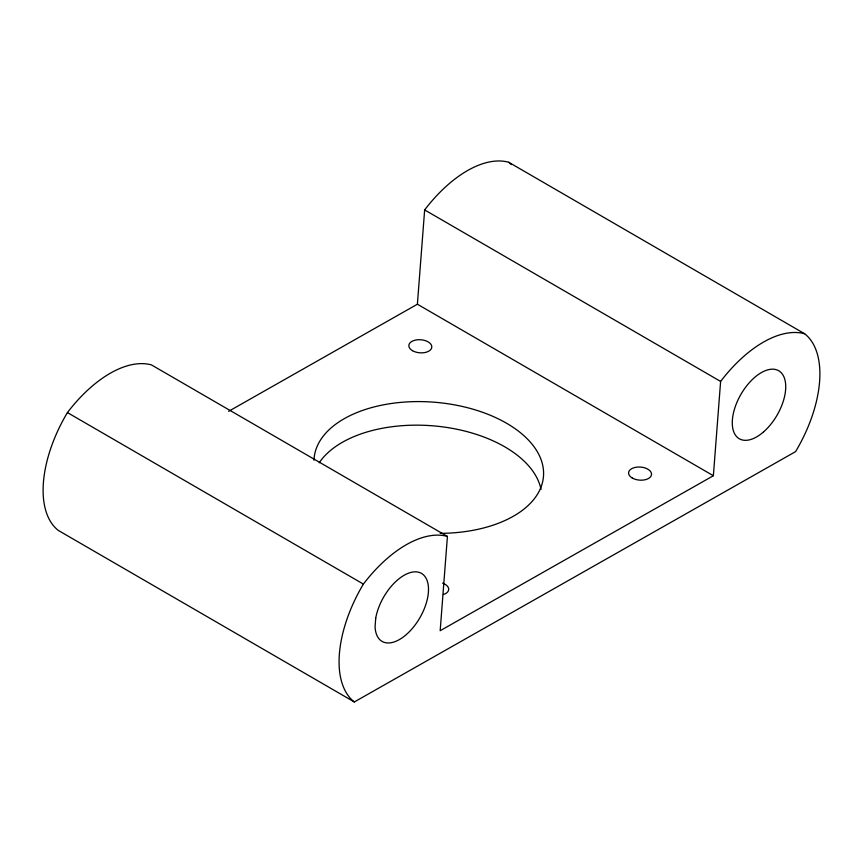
<?xml version="1.0" encoding="UTF-8"?>
<svg xmlns="http://www.w3.org/2000/svg" width="863" height="863" viewBox="0 0 863 863"><rect width="100%" height="100%" fill="white"/><g stroke="black" fill="none" stroke-linecap="round" stroke-linejoin="round"><path stroke-width="1.29" d="M228.619 411.317L417.39 304.218L424.65 209.925A110.065 58.404 -59.9 0 1 508.685 162.255L804.65 333.765A104.25 55.318 -59.9 0 1 795.578 451.629L354.315 701.964L58.35 530.454A104.25 55.318 -59.9 0 1 67.422 412.579A110.065 58.404 -59.9 0 1 151.457 364.909L447.422 536.419L440.173 630.713L713.367 475.729L720.616 381.435A110.065 58.404 -59.9 0 1 804.65 333.765M424.65 209.925L720.616 381.435M417.39 304.218L713.367 475.729M67.422 412.579L363.388 584.089A110.065 58.404 -59.9 0 1 447.422 536.419M319.224 462.784A115.038 65.491 4.4 0 1 440.605 426.602A115.038 65.491 4.4 0 1 541.025 489.461M313.992 460.195A115.038 65.491 4.4 0 1 426.527 401.748A115.038 65.491 4.4 0 1 543.388 469.526A115.038 65.491 4.4 0 1 440.152 533.356M442.568 583.129A11.499 6.548 4.4 0 1 443.366 594.521M354.315 701.964A104.25 55.318 -59.9 0 1 363.388 584.089M508.685 162.255A104.25 55.318 -59.9 0 1 511.349 164.606M375.718 618.221L375.081 626.624A39.299 20.852 -59.9 0 0 414.024 626.409A39.299 20.852 -59.9 0 0 418.124 572.115A39.299 20.852 -59.9 0 0 375.718 618.221M412.536 350.702A11.499 6.548 4.4 0 0 431.522 348.307A11.499 6.548 4.4 0 0 416.915 339.839A11.499 6.548 4.4 0 0 412.536 350.702M632.255 478.016A11.499 6.548 4.4 0 0 651.252 475.632A11.499 6.548 4.4 0 0 636.635 467.163A11.499 6.548 4.4 0 0 632.255 478.016M763.496 431.964A39.299 20.852 -59.9 0 0 779.569 371.295A39.299 20.852 -59.9 0 0 733.949 410.982A39.299 20.852 -59.9 0 0 763.496 431.964"/></g></svg>
